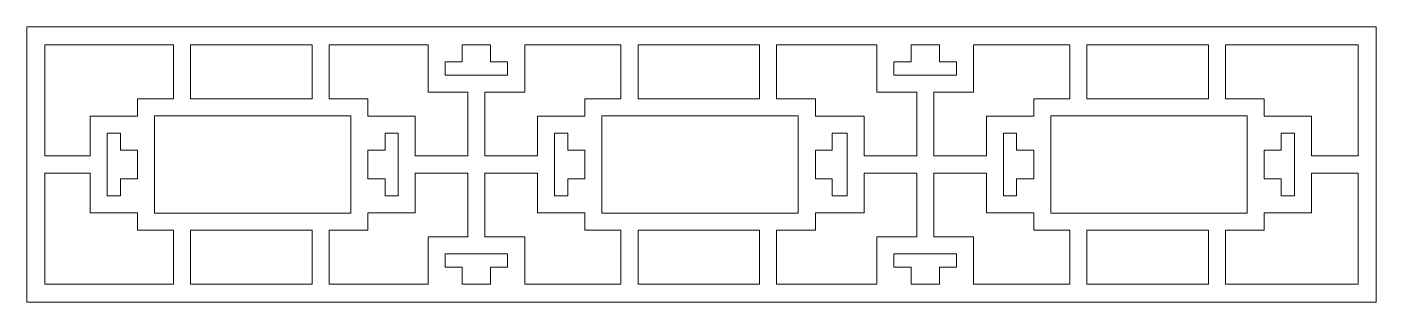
# Model space of a CAD drawing. Header units: centimetres. Extents: x -27 to -1.5, y -4.1 to 1.1.
import ezdxf

# ---------------------------------------------------------------- set-up
doc = ezdxf.new("R2010")
doc.units = ezdxf.units.CM
doc.header["$MEASUREMENT"] = 0
doc.layers.add('layer 1', color=7, linetype='Continuous')

msp = doc.modelspace()

# ---------------------------------------------------------------- linework, layer by layer
at = {"layer": 'layer 1', "color": 250, "lineweight": 9}
for points, knots in [([(-1.49728, 1.05565), (-1.49728, 1.05565), (-1.49728, -4.13906), (-1.49728, -4.13906), (-1.49728, -4.13906), (-1.49728, -4.13906), (-26.99689, -4.13906), (-26.99689, -4.13906), (-26.99689, -4.13906), (-26.99689, -4.13906), (-26.99689, 1.05565), (-26.99689, 1.05565), (-26.99689, 1.05565), (-26.99689, 1.05565), (-1.49728, 1.05565), (-1.49728, 1.05565)], [0, 0, 0, 0, 0.2, 0.2, 0.2, 0.2, 0.4, 0.4, 0.4, 0.4, 0.6, 0.6, 0.6, 0.6, 1, 1, 1, 1]), ([(-26.6594, -1.3806), (-26.6594, -1.3806), (-26.6594, 0.71816), (-26.6594, 0.71816), (-26.6594, 0.71816), (-26.6594, 0.71816), (-24.22584, 0.71816), (-24.22584, 0.71816), (-24.22584, 0.71816), (-24.22584, 0.71816), (-24.22584, -0.30127), (-24.22584, -0.30127), (-24.22584, -0.30127), (-24.22584, -0.30127), (-24.90821, -0.30127), (-24.90821, -0.30127), (-24.90821, -0.30127), (-24.90821, -0.30127), (-24.90821, -0.62876), (-24.90821, -0.62876), (-24.90821, -0.62876), (-25.20624, -0.62876), (-25.50427, -0.62876), (-25.80229, -0.62876), (-25.80229, -0.62876), (-25.80229, -0.62876), (-25.80229, -1.3806), (-25.80229, -1.3806), (-25.80229, -1.3806), (-25.80229, -1.3806), (-26.6594, -1.3806), (-26.6594, -1.3806)], [0, 0, 0, 0, 0.11111111, 0.11111111, 0.11111111, 0.11111111, 0.22222222, 0.22222222, 0.22222222, 0.22222222, 0.33333333, 0.33333333, 0.33333333, 0.33333333, 0.44444444, 0.44444444, 0.44444444, 0.44444444, 0.55555556, 0.55555556, 0.55555556, 0.55555556, 0.66666667, 0.66666667, 0.66666667, 0.66666667, 0.77777778, 0.77777778, 0.77777778, 0.77777778, 1, 1, 1, 1]), ([(-23.90363, 0.71816), (-23.90363, 0.71816), (-21.60636, 0.71816), (-21.60636, 0.71816), (-21.60636, 0.71816), (-21.60636, 0.71816), (-21.60636, -0.30127), (-21.60636, -0.30127), (-21.60636, -0.30127), (-21.60636, -0.30127), (-23.90363, -0.30127), (-23.90363, -0.30127), (-23.90363, -0.30127), (-23.90363, -0.30127), (-23.90363, 0.71816), (-23.90363, 0.71816)], [0, 0, 0, 0, 0.2, 0.2, 0.2, 0.2, 0.4, 0.4, 0.4, 0.4, 0.6, 0.6, 0.6, 0.6, 1, 1, 1, 1]), ([(-21.28415, 0.71816), (-21.28415, 0.71816), (-19.41467, 0.71816), (-19.41467, 0.71816), (-19.41467, 0.71816), (-19.41467, 0.71816), (-19.41467, 0.39725), (-19.41467, 0.39725), (-19.41467, 0.39725), (-19.41467, 0.39725), (-19.41467, 0.14761), (-19.41467, 0.14761), (-19.41467, 0.14761), (-19.41467, 0.14761), (-19.41467, -0.17461), (-19.41467, -0.17461), (-19.41467, -0.17461), (-19.41467, -0.17461), (-19.09245, -0.17461), (-19.09245, -0.17461), (-19.09245, -0.17461), (-19.09245, -0.17461), (-18.66283, -0.17461), (-18.66283, -0.17461), (-18.66283, -0.17461), (-18.66283, -0.17461), (-18.66283, -1.3806), (-18.66283, -1.3806), (-18.66283, -1.3806), (-18.66283, -1.3806), (-19.65743, -1.3806), (-19.65743, -1.3806), (-19.65743, -1.3806), (-19.65743, -1.3806), (-19.65743, -0.95098), (-19.65743, -0.95098), (-19.65743, -0.95098), (-19.65743, -0.95098), (-19.65743, -0.62876), (-19.65743, -0.62876), (-19.65743, -0.62876), (-19.95276, -0.62876), (-20.25603, -0.62876), (-20.55151, -0.62876), (-20.55151, -0.62876), (-20.55151, -0.62876), (-20.55151, -0.30127), (-20.55151, -0.30127), (-20.55151, -0.30127), (-20.55151, -0.30127), (-21.28415, -0.30127), (-21.28415, -0.30127), (-21.28415, -0.30127), (-21.28415, -0.30127), (-21.28415, 0.71816), (-21.28415, 0.71816)], [0, 0, 0, 0, 0.06666667, 0.06666667, 0.06666667, 0.06666667, 0.13333333, 0.13333333, 0.13333333, 0.13333333, 0.2, 0.2, 0.2, 0.2, 0.26666667, 0.26666667, 0.26666667, 0.26666667, 0.33333333, 0.33333333, 0.33333333, 0.33333333, 0.4, 0.4, 0.4, 0.4, 0.46666667, 0.46666667, 0.46666667, 0.46666667, 0.53333333, 0.53333333, 0.53333333, 0.53333333, 0.6, 0.6, 0.6, 0.6, 0.66666667, 0.66666667, 0.66666667, 0.66666667, 0.73333333, 0.73333333, 0.73333333, 0.73333333, 0.8, 0.8, 0.8, 0.8, 0.86666667, 0.86666667, 0.86666667, 0.86666667, 1, 1, 1, 1]), ([(-18.77024, 0.71816), (-18.77024, 0.71816), (-18.23321, 0.71816), (-18.23321, 0.71816), (-18.23321, 0.71816), (-18.23321, 0.71816), (-18.23321, 0.39725), (-18.23321, 0.39725), (-18.23321, 0.39725), (-18.23321, 0.39725), (-17.911, 0.39725), (-17.911, 0.39725), (-17.911, 0.39725), (-17.911, 0.39725), (-17.911, 0.14761), (-17.911, 0.14761), (-17.911, 0.14761), (-17.911, 0.14761), (-19.09245, 0.14761), (-19.09245, 0.14761), (-19.09245, 0.14761), (-19.09245, 0.14761), (-19.09245, 0.39725), (-19.09245, 0.39725), (-19.09245, 0.39725), (-19.09245, 0.39725), (-18.77024, 0.39725), (-18.77024, 0.39725), (-18.77024, 0.39725), (-18.77024, 0.39725), (-18.77024, 0.71816), (-18.77024, 0.71816)], [0, 0, 0, 0, 0.11111111, 0.11111111, 0.11111111, 0.11111111, 0.22222222, 0.22222222, 0.22222222, 0.22222222, 0.33333333, 0.33333333, 0.33333333, 0.33333333, 0.44444444, 0.44444444, 0.44444444, 0.44444444, 0.55555556, 0.55555556, 0.55555556, 0.55555556, 0.66666667, 0.66666667, 0.66666667, 0.66666667, 0.77777778, 0.77777778, 0.77777778, 0.77777778, 1, 1, 1, 1]), ([(-17.58878, 0.71816), (-17.58878, 0.71816), (-15.76957, 0.71816), (-15.76957, 0.71816), (-15.76957, 0.71816), (-15.76957, 0.71816), (-15.76957, -0.30127), (-15.76957, -0.30127), (-15.76957, -0.30127), (-15.76957, -0.30127), (-16.45194, -0.30127), (-16.45194, -0.30127), (-16.45194, -0.30127), (-16.45194, -0.30127), (-16.45194, -0.62876), (-16.45194, -0.62876), (-16.45194, -0.62876), (-16.45194, -0.62876), (-16.77415, -0.62876), (-16.77415, -0.62876), (-16.77415, -0.62876), (-16.77415, -0.62876), (-17.0238, -0.62876), (-17.0238, -0.62876), (-17.0238, -0.62876), (-17.0238, -0.62876), (-17.34602, -0.62876), (-17.34602, -0.62876), (-17.34602, -0.62876), (-17.34602, -0.62876), (-17.34602, -0.95098), (-17.34602, -0.95098), (-17.34602, -0.95098), (-17.34602, -0.95098), (-17.34602, -1.3806), (-17.34602, -1.3806), (-17.34602, -1.3806), (-17.34602, -1.3806), (-18.34062, -1.3806), (-18.34062, -1.3806), (-18.34062, -1.3806), (-18.34062, -1.3806), (-18.34062, -0.17461), (-18.34062, -0.17461), (-18.34062, -0.17461), (-18.34062, -0.17461), (-17.911, -0.17461), (-17.911, -0.17461), (-17.911, -0.17461), (-17.911, -0.17461), (-17.58878, -0.17461), (-17.58878, -0.17461), (-17.58878, -0.17461), (-17.58878, -0.17461), (-17.58878, 0.14761), (-17.58878, 0.14761), (-17.58878, 0.14761), (-17.58878, 0.14761), (-17.58878, 0.39725), (-17.58878, 0.39725), (-17.58878, 0.39725), (-17.58878, 0.39725), (-17.58878, 0.71816), (-17.58878, 0.71816)], [0, 0, 0, 0, 0.05882353, 0.05882353, 0.05882353, 0.05882353, 0.11764706, 0.11764706, 0.11764706, 0.11764706, 0.17647059, 0.17647059, 0.17647059, 0.17647059, 0.23529412, 0.23529412, 0.23529412, 0.23529412, 0.29411765, 0.29411765, 0.29411765, 0.29411765, 0.35294118, 0.35294118, 0.35294118, 0.35294118, 0.41176471, 0.41176471, 0.41176471, 0.41176471, 0.47058824, 0.47058824, 0.47058824, 0.47058824, 0.52941176, 0.52941176, 0.52941176, 0.52941176, 0.58823529, 0.58823529, 0.58823529, 0.58823529, 0.64705882, 0.64705882, 0.64705882, 0.64705882, 0.70588235, 0.70588235, 0.70588235, 0.70588235, 0.76470588, 0.76470588, 0.76470588, 0.76470588, 0.82352941, 0.82352941, 0.82352941, 0.82352941, 0.88235294, 0.88235294, 0.88235294, 0.88235294, 1, 1, 1, 1]), ([(-15.44735, 0.71816), (-15.44735, 0.71816), (-13.15008, 0.71816), (-13.15008, 0.71816), (-13.15008, 0.71816), (-13.15008, 0.71816), (-13.15008, -0.30127), (-13.15008, -0.30127), (-13.15008, -0.30127), (-13.15008, -0.30127), (-15.44735, -0.30127), (-15.44735, -0.30127), (-15.44735, -0.30127), (-15.44735, -0.30127), (-15.44735, 0.71816), (-15.44735, 0.71816)], [0, 0, 0, 0, 0.2, 0.2, 0.2, 0.2, 0.4, 0.4, 0.4, 0.4, 0.6, 0.6, 0.6, 0.6, 1, 1, 1, 1]), ([(-12.82787, 0.71816), (-12.82787, 0.71816), (-10.93111, 0.71816), (-10.93111, 0.71816), (-10.93111, 0.71816), (-10.93111, 0.71816), (-10.93111, 0.39725), (-10.93111, 0.39725), (-10.93111, 0.39725), (-10.93111, 0.39725), (-10.93111, 0.14761), (-10.93111, 0.14761), (-10.93111, 0.14761), (-10.93111, 0.14761), (-10.93111, -0.17461), (-10.93111, -0.17461), (-10.93111, -0.17461), (-10.93111, -0.17461), (-10.60889, -0.17461), (-10.60889, -0.17461), (-10.60889, -0.17461), (-10.60889, -0.17461), (-10.17927, -0.17461), (-10.17927, -0.17461), (-10.17927, -0.17461), (-10.17927, -0.17461), (-10.17927, -1.3806), (-10.17927, -1.3806), (-10.17927, -1.3806), (-10.17927, -1.3806), (-11.17387, -1.3806), (-11.17387, -1.3806), (-11.17387, -1.3806), (-11.17387, -1.3806), (-11.17387, -0.95098), (-11.17387, -0.95098), (-11.17387, -0.95098), (-11.17387, -0.95098), (-11.17387, -0.62876), (-11.17387, -0.62876), (-11.17387, -0.62876), (-11.17387, -0.62876), (-12.09523, -0.62876), (-12.09523, -0.62876), (-12.09523, -0.62876), (-12.09523, -0.62876), (-12.09523, -0.30127), (-12.09523, -0.30127), (-12.09523, -0.30127), (-12.09523, -0.30127), (-12.82787, -0.30127), (-12.82787, -0.30127), (-12.82787, -0.30127), (-12.82787, -0.30127), (-12.82787, 0.71816), (-12.82787, 0.71816)], [0, 0, 0, 0, 0.06666667, 0.06666667, 0.06666667, 0.06666667, 0.13333333, 0.13333333, 0.13333333, 0.13333333, 0.2, 0.2, 0.2, 0.2, 0.26666667, 0.26666667, 0.26666667, 0.26666667, 0.33333333, 0.33333333, 0.33333333, 0.33333333, 0.4, 0.4, 0.4, 0.4, 0.46666667, 0.46666667, 0.46666667, 0.46666667, 0.53333333, 0.53333333, 0.53333333, 0.53333333, 0.6, 0.6, 0.6, 0.6, 0.66666667, 0.66666667, 0.66666667, 0.66666667, 0.73333333, 0.73333333, 0.73333333, 0.73333333, 0.8, 0.8, 0.8, 0.8, 0.86666667, 0.86666667, 0.86666667, 0.86666667, 1, 1, 1, 1]), ([(-10.28668, 0.71816), (-10.28668, 0.71816), (-9.74965, 0.71816), (-9.74965, 0.71816), (-9.74965, 0.71816), (-9.74965, 0.71816), (-9.74965, 0.39725), (-9.74965, 0.39725), (-9.74965, 0.39725), (-9.74965, 0.39725), (-9.42744, 0.39725), (-9.42744, 0.39725), (-9.42744, 0.39725), (-9.42744, 0.39725), (-9.42744, 0.14761), (-9.42744, 0.14761), (-9.42744, 0.14761), (-9.42744, 0.14761), (-10.60889, 0.14761), (-10.60889, 0.14761), (-10.60889, 0.14761), (-10.60889, 0.14761), (-10.60889, 0.39725), (-10.60889, 0.39725), (-10.60889, 0.39725), (-10.60889, 0.39725), (-10.28668, 0.39725), (-10.28668, 0.39725), (-10.28668, 0.39725), (-10.28668, 0.39725), (-10.28668, 0.71816), (-10.28668, 0.71816)], [0, 0, 0, 0, 0.11111111, 0.11111111, 0.11111111, 0.11111111, 0.22222222, 0.22222222, 0.22222222, 0.22222222, 0.33333333, 0.33333333, 0.33333333, 0.33333333, 0.44444444, 0.44444444, 0.44444444, 0.44444444, 0.55555556, 0.55555556, 0.55555556, 0.55555556, 0.66666667, 0.66666667, 0.66666667, 0.66666667, 0.77777778, 0.77777778, 0.77777778, 0.77777778, 1, 1, 1, 1]), ([(-9.10522, 0.71816), (-9.10522, 0.71816), (-7.28601, 0.71816), (-7.28601, 0.71816), (-7.28601, 0.71816), (-7.28601, 0.71816), (-7.28601, -0.30127), (-7.28601, -0.30127), (-7.28601, -0.30127), (-7.28601, -0.30127), (-7.96838, -0.30127), (-7.96838, -0.30127), (-7.96838, -0.30127), (-7.96838, -0.30127), (-7.96838, -0.62876), (-7.96838, -0.62876), (-7.96838, -0.62876), (-7.96838, -0.62876), (-8.2906, -0.62876), (-8.2906, -0.62876), (-8.2906, -0.62876), (-8.2906, -0.62876), (-8.54025, -0.62876), (-8.54025, -0.62876), (-8.54025, -0.62876), (-8.54025, -0.62876), (-8.86246, -0.62876), (-8.86246, -0.62876), (-8.86246, -0.62876), (-8.86246, -0.62876), (-8.86246, -0.95098), (-8.86246, -0.95098), (-8.86246, -0.95098), (-8.86246, -0.95098), (-8.86246, -1.3806), (-8.86246, -1.3806), (-8.86246, -1.3806), (-8.86246, -1.3806), (-9.85706, -1.3806), (-9.85706, -1.3806), (-9.85706, -1.3806), (-9.85706, -1.3806), (-9.85706, -0.17461), (-9.85706, -0.17461), (-9.85706, -0.17461), (-9.85706, -0.17461), (-9.42744, -0.17461), (-9.42744, -0.17461), (-9.42744, -0.17461), (-9.42744, -0.17461), (-9.10522, -0.17461), (-9.10522, -0.17461), (-9.10522, -0.17461), (-9.10522, -0.17461), (-9.10522, 0.14761), (-9.10522, 0.14761), (-9.10522, 0.14761), (-9.10522, 0.14761), (-9.10522, 0.39725), (-9.10522, 0.39725), (-9.10522, 0.39725), (-9.10522, 0.39725), (-9.10522, 0.71816), (-9.10522, 0.71816)], [0, 0, 0, 0, 0.05882353, 0.05882353, 0.05882353, 0.05882353, 0.11764706, 0.11764706, 0.11764706, 0.11764706, 0.17647059, 0.17647059, 0.17647059, 0.17647059, 0.23529412, 0.23529412, 0.23529412, 0.23529412, 0.29411765, 0.29411765, 0.29411765, 0.29411765, 0.35294118, 0.35294118, 0.35294118, 0.35294118, 0.41176471, 0.41176471, 0.41176471, 0.41176471, 0.47058824, 0.47058824, 0.47058824, 0.47058824, 0.52941176, 0.52941176, 0.52941176, 0.52941176, 0.58823529, 0.58823529, 0.58823529, 0.58823529, 0.64705882, 0.64705882, 0.64705882, 0.64705882, 0.70588235, 0.70588235, 0.70588235, 0.70588235, 0.76470588, 0.76470588, 0.76470588, 0.76470588, 0.82352941, 0.82352941, 0.82352941, 0.82352941, 0.88235294, 0.88235294, 0.88235294, 0.88235294, 1, 1, 1, 1]), ([(-6.9638, 0.71816), (-6.9638, 0.71816), (-4.66653, 0.71816), (-4.66653, 0.71816), (-4.66653, 0.71816), (-4.66653, 0.71816), (-4.66653, -0.30127), (-4.66653, -0.30127), (-4.66653, -0.30127), (-4.66653, -0.30127), (-6.9638, -0.30127), (-6.9638, -0.30127), (-6.9638, -0.30127), (-6.9638, -0.30127), (-6.9638, 0.71816), (-6.9638, 0.71816)], [0, 0, 0, 0, 0.2, 0.2, 0.2, 0.2, 0.4, 0.4, 0.4, 0.4, 0.6, 0.6, 0.6, 0.6, 1, 1, 1, 1]), ([(-1.83477, 0.71816), (-1.83477, 0.71816), (-1.83477, -1.3806), (-1.83477, -1.3806), (-1.83477, -1.3806), (-1.83477, -1.3806), (-2.71759, -1.3806), (-2.71759, -1.3806), (-2.71759, -1.3806), (-2.71759, -1.3806), (-2.71759, -0.95098), (-2.71759, -0.95098), (-2.71759, -0.95098), (-2.71759, -0.95098), (-2.71759, -0.62876), (-2.71759, -0.62876), (-2.71759, -0.62876), (-2.71759, -0.62876), (-3.03981, -0.62876), (-3.03981, -0.62876), (-3.03981, -0.62876), (-3.03981, -0.62876), (-3.28946, -0.62876), (-3.28946, -0.62876), (-3.28946, -0.62876), (-3.28946, -0.62876), (-3.61167, -0.62876), (-3.61167, -0.62876), (-3.61167, -0.62876), (-3.61167, -0.62876), (-3.61167, -0.30127), (-3.61167, -0.30127), (-3.61167, -0.30127), (-3.61167, -0.30127), (-4.34431, -0.30127), (-4.34431, -0.30127), (-4.34431, -0.30127), (-4.34431, -0.30127), (-4.34431, 0.71816), (-4.34431, 0.71816), (-4.34431, 0.71816), (-4.34431, 0.71816), (-1.83477, 0.71816), (-1.83477, 0.71816)], [0, 0, 0, 0, 0.08333333, 0.08333333, 0.08333333, 0.08333333, 0.16666667, 0.16666667, 0.16666667, 0.16666667, 0.25, 0.25, 0.25, 0.25, 0.33333333, 0.33333333, 0.33333333, 0.33333333, 0.41666667, 0.41666667, 0.41666667, 0.41666667, 0.5, 0.5, 0.5, 0.5, 0.58333333, 0.58333333, 0.58333333, 0.58333333, 0.66666667, 0.66666667, 0.66666667, 0.66666667, 0.75, 0.75, 0.75, 0.75, 0.83333333, 0.83333333, 0.83333333, 0.83333333, 1, 1, 1, 1]), ([(-20.87372, -0.62349), (-20.87372, -0.62349), (-20.87372, -2.45992), (-20.87372, -2.45992), (-20.87372, -2.45992), (-20.87372, -2.45992), (-24.586, -2.45992), (-24.586, -2.45992), (-24.586, -2.45992), (-24.586, -2.45992), (-24.586, -0.62349), (-24.586, -0.62349), (-24.586, -0.62349), (-24.586, -0.62349), (-20.87372, -0.62349), (-20.87372, -0.62349)], [0, 0, 0, 0, 0.2, 0.2, 0.2, 0.2, 0.4, 0.4, 0.4, 0.4, 0.6, 0.6, 0.6, 0.6, 1, 1, 1, 1]), ([(-12.41745, -0.62349), (-12.41745, -0.62349), (-12.41745, -2.45992), (-12.41745, -2.45992), (-12.41745, -2.45992), (-12.41745, -2.45992), (-16.12972, -2.45992), (-16.12972, -2.45992), (-16.12972, -2.45992), (-16.12972, -2.45992), (-16.12972, -0.62349), (-16.12972, -0.62349), (-16.12972, -0.62349), (-16.12972, -0.62349), (-12.41745, -0.62349), (-12.41745, -0.62349)], [0, 0, 0, 0, 0.2, 0.2, 0.2, 0.2, 0.4, 0.4, 0.4, 0.4, 0.6, 0.6, 0.6, 0.6, 1, 1, 1, 1]), ([(-3.93389, -0.62349), (-3.93389, -0.62349), (-3.93389, -2.45992), (-3.93389, -2.45992), (-3.93389, -2.45992), (-3.93389, -2.45992), (-7.64617, -2.45992), (-7.64617, -2.45992), (-7.64617, -2.45992), (-7.64617, -2.45992), (-7.64617, -0.62349), (-7.64617, -0.62349), (-7.64617, -0.62349), (-7.64617, -0.62349), (-3.93389, -0.62349), (-3.93389, -0.62349)], [0, 0, 0, 0, 0.2, 0.2, 0.2, 0.2, 0.4, 0.4, 0.4, 0.4, 0.6, 0.6, 0.6, 0.6, 1, 1, 1, 1]), ([(-24.90821, -1.27319), (-24.90821, -1.27319), (-25.23043, -1.27319), (-25.23043, -1.27319), (-25.23043, -1.27319), (-25.23043, -1.27319), (-25.23043, -0.95098), (-25.23043, -0.95098), (-25.23043, -0.95098), (-25.23043, -0.95098), (-25.48008, -0.95098), (-25.48008, -0.95098), (-25.48008, -0.95098), (-25.48008, -0.95098), (-25.48008, -2.13243), (-25.48008, -2.13243), (-25.48008, -2.13243), (-25.48008, -2.13243), (-25.23043, -2.13243), (-25.23043, -2.13243), (-25.23043, -2.13243), (-25.23043, -2.13243), (-25.23043, -1.81021), (-25.23043, -1.81021), (-25.23043, -1.81021), (-25.23043, -1.81021), (-24.90821, -1.81021), (-24.90821, -1.81021), (-24.90821, -1.81021), (-24.90821, -1.81021), (-24.90821, -1.27319), (-24.90821, -1.27319)], [0, 0, 0, 0, 0.11111111, 0.11111111, 0.11111111, 0.11111111, 0.22222222, 0.22222222, 0.22222222, 0.22222222, 0.33333333, 0.33333333, 0.33333333, 0.33333333, 0.44444444, 0.44444444, 0.44444444, 0.44444444, 0.55555556, 0.55555556, 0.55555556, 0.55555556, 0.66666667, 0.66666667, 0.66666667, 0.66666667, 0.77777778, 0.77777778, 0.77777778, 0.77777778, 1, 1, 1, 1]), ([(-20.55151, -1.27319), (-20.55151, -1.27319), (-20.55151, -1.81021), (-20.55151, -1.81021), (-20.55151, -1.81021), (-20.55151, -1.81021), (-20.22929, -1.81021), (-20.22929, -1.81021), (-20.22929, -1.81021), (-20.22929, -1.81021), (-20.22929, -2.13243), (-20.22929, -2.13243), (-20.22929, -2.13243), (-20.22929, -2.13243), (-19.97964, -2.13243), (-19.97964, -2.13243), (-19.97964, -2.13243), (-19.97964, -2.13243), (-19.97964, -0.95098), (-19.97964, -0.95098), (-19.97964, -0.95098), (-19.97964, -0.95098), (-20.22929, -0.95098), (-20.22929, -0.95098), (-20.22929, -0.95098), (-20.22929, -0.95098), (-20.22929, -1.27319), (-20.22929, -1.27319), (-20.22929, -1.27319), (-20.22929, -1.27319), (-20.55151, -1.27319), (-20.55151, -1.27319)], [0, 0, 0, 0, 0.11111111, 0.11111111, 0.11111111, 0.11111111, 0.22222222, 0.22222222, 0.22222222, 0.22222222, 0.33333333, 0.33333333, 0.33333333, 0.33333333, 0.44444444, 0.44444444, 0.44444444, 0.44444444, 0.55555556, 0.55555556, 0.55555556, 0.55555556, 0.66666667, 0.66666667, 0.66666667, 0.66666667, 0.77777778, 0.77777778, 0.77777778, 0.77777778, 1, 1, 1, 1]), ([(-16.45194, -1.27319), (-16.45194, -1.27319), (-16.77415, -1.27319), (-16.77415, -1.27319), (-16.77415, -1.27319), (-16.77415, -1.27319), (-16.77415, -0.95098), (-16.77415, -0.95098), (-16.77415, -0.95098), (-16.77415, -0.95098), (-17.0238, -0.95098), (-17.0238, -0.95098), (-17.0238, -0.95098), (-17.0238, -0.95098), (-17.0238, -2.13243), (-17.0238, -2.13243), (-17.0238, -2.13243), (-17.0238, -2.13243), (-16.77415, -2.13243), (-16.77415, -2.13243), (-16.77415, -2.13243), (-16.77415, -2.13243), (-16.77415, -1.81021), (-16.77415, -1.81021), (-16.77415, -1.81021), (-16.77415, -1.81021), (-16.45194, -1.81021), (-16.45194, -1.81021), (-16.45194, -1.81021), (-16.45194, -1.81021), (-16.45194, -1.27319), (-16.45194, -1.27319)], [0, 0, 0, 0, 0.11111111, 0.11111111, 0.11111111, 0.11111111, 0.22222222, 0.22222222, 0.22222222, 0.22222222, 0.33333333, 0.33333333, 0.33333333, 0.33333333, 0.44444444, 0.44444444, 0.44444444, 0.44444444, 0.55555556, 0.55555556, 0.55555556, 0.55555556, 0.66666667, 0.66666667, 0.66666667, 0.66666667, 0.77777778, 0.77777778, 0.77777778, 0.77777778, 1, 1, 1, 1]), ([(-12.09523, -1.27319), (-12.09523, -1.27319), (-12.09523, -1.81021), (-12.09523, -1.81021), (-12.09523, -1.81021), (-12.09523, -1.81021), (-11.7795, -1.81021), (-11.7795, -1.81021), (-11.7795, -1.81021), (-11.7795, -1.81021), (-11.7795, -2.13243), (-11.7795, -2.13243), (-11.7795, -2.13243), (-11.7795, -2.13243), (-11.49609, -2.13243), (-11.49609, -2.13243), (-11.49609, -2.13243), (-11.49609, -2.13243), (-11.49609, -0.95098), (-11.49609, -0.95098), (-11.49609, -0.95098), (-11.49609, -0.95098), (-11.7795, -0.95098), (-11.7795, -0.95098), (-11.7795, -0.95098), (-11.7795, -0.95098), (-11.7795, -1.27319), (-11.7795, -1.27319), (-11.7795, -1.27319), (-11.7795, -1.27319), (-12.09523, -1.27319), (-12.09523, -1.27319)], [0, 0, 0, 0, 0.11111111, 0.11111111, 0.11111111, 0.11111111, 0.22222222, 0.22222222, 0.22222222, 0.22222222, 0.33333333, 0.33333333, 0.33333333, 0.33333333, 0.44444444, 0.44444444, 0.44444444, 0.44444444, 0.55555556, 0.55555556, 0.55555556, 0.55555556, 0.66666667, 0.66666667, 0.66666667, 0.66666667, 0.77777778, 0.77777778, 0.77777778, 0.77777778, 1, 1, 1, 1]), ([(-7.96838, -1.27319), (-7.96838, -1.27319), (-8.2906, -1.27319), (-8.2906, -1.27319), (-8.2906, -1.27319), (-8.2906, -1.27319), (-8.2906, -0.95098), (-8.2906, -0.95098), (-8.2906, -0.95098), (-8.2906, -0.95098), (-8.54025, -0.95098), (-8.54025, -0.95098), (-8.54025, -0.95098), (-8.54025, -0.95098), (-8.54025, -2.13243), (-8.54025, -2.13243), (-8.54025, -2.13243), (-8.54025, -2.13243), (-8.2906, -2.13243), (-8.2906, -2.13243), (-8.2906, -2.13243), (-8.2906, -2.13243), (-8.2906, -1.81021), (-8.2906, -1.81021), (-8.2906, -1.81021), (-8.2906, -1.81021), (-7.96838, -1.81021), (-7.96838, -1.81021), (-7.96838, -1.81021), (-7.96838, -1.81021), (-7.96838, -1.27319), (-7.96838, -1.27319)], [0, 0, 0, 0, 0.11111111, 0.11111111, 0.11111111, 0.11111111, 0.22222222, 0.22222222, 0.22222222, 0.22222222, 0.33333333, 0.33333333, 0.33333333, 0.33333333, 0.44444444, 0.44444444, 0.44444444, 0.44444444, 0.55555556, 0.55555556, 0.55555556, 0.55555556, 0.66666667, 0.66666667, 0.66666667, 0.66666667, 0.77777778, 0.77777778, 0.77777778, 0.77777778, 1, 1, 1, 1]), ([(-3.61167, -1.81021), (-3.61167, -1.81021), (-3.28946, -1.81021), (-3.28946, -1.81021), (-3.28946, -1.81021), (-3.28946, -1.81021), (-3.28946, -2.13243), (-3.28946, -2.13243), (-3.28946, -2.13243), (-3.28946, -2.13243), (-3.03981, -2.13243), (-3.03981, -2.13243), (-3.03981, -2.13243), (-3.03981, -2.13243), (-3.03981, -0.95098), (-3.03981, -0.95098), (-3.03981, -0.95098), (-3.03981, -0.95098), (-3.28946, -0.95098), (-3.28946, -0.95098), (-3.28946, -0.95098), (-3.28946, -0.95098), (-3.28946, -1.27319), (-3.28946, -1.27319), (-3.28946, -1.27319), (-3.28946, -1.27319), (-3.61167, -1.27319), (-3.61167, -1.27319), (-3.61167, -1.27319), (-3.61167, -1.27319), (-3.61167, -1.81021), (-3.61167, -1.81021)], [0, 0, 0, 0, 0.11111111, 0.11111111, 0.11111111, 0.11111111, 0.22222222, 0.22222222, 0.22222222, 0.22222222, 0.33333333, 0.33333333, 0.33333333, 0.33333333, 0.44444444, 0.44444444, 0.44444444, 0.44444444, 0.55555556, 0.55555556, 0.55555556, 0.55555556, 0.66666667, 0.66666667, 0.66666667, 0.66666667, 0.77777778, 0.77777778, 0.77777778, 0.77777778, 1, 1, 1, 1]), ([(-24.22584, -3.80157), (-24.22584, -3.80157), (-26.6594, -3.80157), (-26.6594, -3.80157), (-26.6594, -3.80157), (-26.6594, -3.80157), (-26.6594, -1.70281), (-26.6594, -1.70281), (-26.6594, -1.70281), (-26.6594, -1.70281), (-25.80229, -1.70281), (-25.80229, -1.70281), (-25.80229, -1.70281), (-25.80229, -1.70281), (-25.80229, -2.45464), (-25.80229, -2.45464), (-25.80229, -2.45464), (-25.50427, -2.45464), (-25.20624, -2.45464), (-24.90821, -2.45464), (-24.90821, -2.45464), (-24.90821, -2.45464), (-24.90821, -2.78214), (-24.90821, -2.78214), (-24.90821, -2.78214), (-24.90821, -2.78214), (-24.22584, -2.78214), (-24.22584, -2.78214), (-24.22584, -2.78214), (-24.22584, -2.78214), (-24.22584, -3.80157), (-24.22584, -3.80157)], [0, 0, 0, 0, 0.11111111, 0.11111111, 0.11111111, 0.11111111, 0.22222222, 0.22222222, 0.22222222, 0.22222222, 0.33333333, 0.33333333, 0.33333333, 0.33333333, 0.44444444, 0.44444444, 0.44444444, 0.44444444, 0.55555556, 0.55555556, 0.55555556, 0.55555556, 0.66666667, 0.66666667, 0.66666667, 0.66666667, 0.77777778, 0.77777778, 0.77777778, 0.77777778, 1, 1, 1, 1]), ([(-19.41467, -3.80157), (-19.41467, -3.80157), (-21.28415, -3.80157), (-21.28415, -3.80157), (-21.28415, -3.80157), (-21.28415, -3.80157), (-21.28415, -2.78214), (-21.28415, -2.78214), (-21.28415, -2.78214), (-21.28415, -2.78214), (-20.55151, -2.78214), (-20.55151, -2.78214), (-20.55151, -2.78214), (-20.55151, -2.78214), (-20.55151, -2.45464), (-20.55151, -2.45464), (-20.55151, -2.45464), (-20.25603, -2.45464), (-19.95276, -2.45464), (-19.65743, -2.45464), (-19.65743, -2.45464), (-19.65743, -2.45464), (-19.65743, -2.13243), (-19.65743, -2.13243), (-19.65743, -2.13243), (-19.65743, -2.13243), (-19.65743, -1.70281), (-19.65743, -1.70281), (-19.65743, -1.70281), (-19.65743, -1.70281), (-18.66283, -1.70281), (-18.66283, -1.70281), (-18.66283, -1.70281), (-18.66283, -1.70281), (-18.66283, -2.9088), (-18.66283, -2.9088), (-18.66283, -2.9088), (-18.66283, -2.9088), (-19.09245, -2.9088), (-19.09245, -2.9088), (-19.09245, -2.9088), (-19.09245, -2.9088), (-19.41467, -2.9088), (-19.41467, -2.9088), (-19.41467, -2.9088), (-19.41467, -2.9088), (-19.41467, -3.23101), (-19.41467, -3.23101), (-19.41467, -3.23101), (-19.41467, -3.23101), (-19.41467, -3.48066), (-19.41467, -3.48066), (-19.41467, -3.48066), (-19.41467, -3.48066), (-19.41467, -3.80157), (-19.41467, -3.80157)], [0, 0, 0, 0, 0.06666667, 0.06666667, 0.06666667, 0.06666667, 0.13333333, 0.13333333, 0.13333333, 0.13333333, 0.2, 0.2, 0.2, 0.2, 0.26666667, 0.26666667, 0.26666667, 0.26666667, 0.33333333, 0.33333333, 0.33333333, 0.33333333, 0.4, 0.4, 0.4, 0.4, 0.46666667, 0.46666667, 0.46666667, 0.46666667, 0.53333333, 0.53333333, 0.53333333, 0.53333333, 0.6, 0.6, 0.6, 0.6, 0.66666667, 0.66666667, 0.66666667, 0.66666667, 0.73333333, 0.73333333, 0.73333333, 0.73333333, 0.8, 0.8, 0.8, 0.8, 0.86666667, 0.86666667, 0.86666667, 0.86666667, 1, 1, 1, 1]), ([(-15.76957, -3.80157), (-15.76957, -3.80157), (-17.58878, -3.80157), (-17.58878, -3.80157), (-17.58878, -3.80157), (-17.58878, -3.80157), (-17.58878, -3.48066), (-17.58878, -3.48066), (-17.58878, -3.48066), (-17.58878, -3.48066), (-17.58878, -3.23101), (-17.58878, -3.23101), (-17.58878, -3.23101), (-17.58878, -3.23101), (-17.58878, -2.9088), (-17.58878, -2.9088), (-17.58878, -2.9088), (-17.58878, -2.9088), (-17.911, -2.9088), (-17.911, -2.9088), (-17.911, -2.9088), (-17.911, -2.9088), (-18.34062, -2.9088), (-18.34062, -2.9088), (-18.34062, -2.9088), (-18.34062, -2.9088), (-18.34062, -1.70281), (-18.34062, -1.70281), (-18.34062, -1.70281), (-18.34062, -1.70281), (-17.34602, -1.70281), (-17.34602, -1.70281), (-17.34602, -1.70281), (-17.34602, -1.70281), (-17.34602, -2.13243), (-17.34602, -2.13243), (-17.34602, -2.13243), (-17.34602, -2.13243), (-17.34602, -2.45464), (-17.34602, -2.45464), (-17.34602, -2.45464), (-17.34602, -2.45464), (-17.0238, -2.45464), (-17.0238, -2.45464), (-17.0238, -2.45464), (-17.0238, -2.45464), (-16.77415, -2.45464), (-16.77415, -2.45464), (-16.77415, -2.45464), (-16.77415, -2.45464), (-16.45194, -2.45464), (-16.45194, -2.45464), (-16.45194, -2.45464), (-16.45194, -2.45464), (-16.45194, -2.78214), (-16.45194, -2.78214), (-16.45194, -2.78214), (-16.45194, -2.78214), (-15.76957, -2.78214), (-15.76957, -2.78214), (-15.76957, -2.78214), (-15.76957, -2.78214), (-15.76957, -3.80157), (-15.76957, -3.80157)], [0, 0, 0, 0, 0.05882353, 0.05882353, 0.05882353, 0.05882353, 0.11764706, 0.11764706, 0.11764706, 0.11764706, 0.17647059, 0.17647059, 0.17647059, 0.17647059, 0.23529412, 0.23529412, 0.23529412, 0.23529412, 0.29411765, 0.29411765, 0.29411765, 0.29411765, 0.35294118, 0.35294118, 0.35294118, 0.35294118, 0.41176471, 0.41176471, 0.41176471, 0.41176471, 0.47058824, 0.47058824, 0.47058824, 0.47058824, 0.52941176, 0.52941176, 0.52941176, 0.52941176, 0.58823529, 0.58823529, 0.58823529, 0.58823529, 0.64705882, 0.64705882, 0.64705882, 0.64705882, 0.70588235, 0.70588235, 0.70588235, 0.70588235, 0.76470588, 0.76470588, 0.76470588, 0.76470588, 0.82352941, 0.82352941, 0.82352941, 0.82352941, 0.88235294, 0.88235294, 0.88235294, 0.88235294, 1, 1, 1, 1]), ([(-10.93111, -3.80157), (-10.93111, -3.80157), (-12.82787, -3.80157), (-12.82787, -3.80157), (-12.82787, -3.80157), (-12.82787, -3.80157), (-12.82787, -2.78214), (-12.82787, -2.78214), (-12.82787, -2.78214), (-12.82787, -2.78214), (-12.09523, -2.78214), (-12.09523, -2.78214), (-12.09523, -2.78214), (-12.09523, -2.78214), (-12.09523, -2.45464), (-12.09523, -2.45464), (-12.09523, -2.45464), (-12.09523, -2.45464), (-11.17387, -2.45464), (-11.17387, -2.45464), (-11.17387, -2.45464), (-11.17387, -2.45464), (-11.17387, -2.13243), (-11.17387, -2.13243), (-11.17387, -2.13243), (-11.17387, -2.13243), (-11.17387, -1.70281), (-11.17387, -1.70281), (-11.17387, -1.70281), (-11.17387, -1.70281), (-10.17927, -1.70281), (-10.17927, -1.70281), (-10.17927, -1.70281), (-10.17927, -1.70281), (-10.17927, -2.9088), (-10.17927, -2.9088), (-10.17927, -2.9088), (-10.17927, -2.9088), (-10.60889, -2.9088), (-10.60889, -2.9088), (-10.60889, -2.9088), (-10.60889, -2.9088), (-10.93111, -2.9088), (-10.93111, -2.9088), (-10.93111, -2.9088), (-10.93111, -2.9088), (-10.93111, -3.23101), (-10.93111, -3.23101), (-10.93111, -3.23101), (-10.93111, -3.23101), (-10.93111, -3.48066), (-10.93111, -3.48066), (-10.93111, -3.48066), (-10.93111, -3.48066), (-10.93111, -3.80157), (-10.93111, -3.80157)], [0, 0, 0, 0, 0.06666667, 0.06666667, 0.06666667, 0.06666667, 0.13333333, 0.13333333, 0.13333333, 0.13333333, 0.2, 0.2, 0.2, 0.2, 0.26666667, 0.26666667, 0.26666667, 0.26666667, 0.33333333, 0.33333333, 0.33333333, 0.33333333, 0.4, 0.4, 0.4, 0.4, 0.46666667, 0.46666667, 0.46666667, 0.46666667, 0.53333333, 0.53333333, 0.53333333, 0.53333333, 0.6, 0.6, 0.6, 0.6, 0.66666667, 0.66666667, 0.66666667, 0.66666667, 0.73333333, 0.73333333, 0.73333333, 0.73333333, 0.8, 0.8, 0.8, 0.8, 0.86666667, 0.86666667, 0.86666667, 0.86666667, 1, 1, 1, 1]), ([(-7.28601, -3.80157), (-7.28601, -3.80157), (-9.10522, -3.80157), (-9.10522, -3.80157), (-9.10522, -3.80157), (-9.10522, -3.80157), (-9.10522, -3.48066), (-9.10522, -3.48066), (-9.10522, -3.48066), (-9.10522, -3.48066), (-9.10522, -3.23101), (-9.10522, -3.23101), (-9.10522, -3.23101), (-9.10522, -3.23101), (-9.10522, -2.9088), (-9.10522, -2.9088), (-9.10522, -2.9088), (-9.10522, -2.9088), (-9.42744, -2.9088), (-9.42744, -2.9088), (-9.42744, -2.9088), (-9.42744, -2.9088), (-9.85706, -2.9088), (-9.85706, -2.9088), (-9.85706, -2.9088), (-9.85706, -2.9088), (-9.85706, -1.70281), (-9.85706, -1.70281), (-9.85706, -1.70281), (-9.85706, -1.70281), (-8.86246, -1.70281), (-8.86246, -1.70281), (-8.86246, -1.70281), (-8.86246, -1.70281), (-8.86246, -2.13243), (-8.86246, -2.13243), (-8.86246, -2.13243), (-8.86246, -2.13243), (-8.86246, -2.45464), (-8.86246, -2.45464), (-8.86246, -2.45464), (-8.86246, -2.45464), (-8.54025, -2.45464), (-8.54025, -2.45464), (-8.54025, -2.45464), (-8.54025, -2.45464), (-8.2906, -2.45464), (-8.2906, -2.45464), (-8.2906, -2.45464), (-8.2906, -2.45464), (-7.96838, -2.45464), (-7.96838, -2.45464), (-7.96838, -2.45464), (-7.96838, -2.45464), (-7.96838, -2.78214), (-7.96838, -2.78214), (-7.96838, -2.78214), (-7.96838, -2.78214), (-7.28601, -2.78214), (-7.28601, -2.78214), (-7.28601, -2.78214), (-7.28601, -2.78214), (-7.28601, -3.80157), (-7.28601, -3.80157)], [0, 0, 0, 0, 0.05882353, 0.05882353, 0.05882353, 0.05882353, 0.11764706, 0.11764706, 0.11764706, 0.11764706, 0.17647059, 0.17647059, 0.17647059, 0.17647059, 0.23529412, 0.23529412, 0.23529412, 0.23529412, 0.29411765, 0.29411765, 0.29411765, 0.29411765, 0.35294118, 0.35294118, 0.35294118, 0.35294118, 0.41176471, 0.41176471, 0.41176471, 0.41176471, 0.47058824, 0.47058824, 0.47058824, 0.47058824, 0.52941176, 0.52941176, 0.52941176, 0.52941176, 0.58823529, 0.58823529, 0.58823529, 0.58823529, 0.64705882, 0.64705882, 0.64705882, 0.64705882, 0.70588235, 0.70588235, 0.70588235, 0.70588235, 0.76470588, 0.76470588, 0.76470588, 0.76470588, 0.82352941, 0.82352941, 0.82352941, 0.82352941, 0.88235294, 0.88235294, 0.88235294, 0.88235294, 1, 1, 1, 1]), ([(-1.83477, -1.70281), (-1.83477, -1.70281), (-1.83477, -3.80157), (-1.83477, -3.80157), (-1.83477, -3.80157), (-1.83477, -3.80157), (-4.34431, -3.80157), (-4.34431, -3.80157), (-4.34431, -3.80157), (-4.34431, -3.80157), (-4.34431, -2.78214), (-4.34431, -2.78214), (-4.34431, -2.78214), (-4.34431, -2.78214), (-3.61167, -2.78214), (-3.61167, -2.78214), (-3.61167, -2.78214), (-3.61167, -2.78214), (-3.61167, -2.45464), (-3.61167, -2.45464), (-3.61167, -2.45464), (-3.61167, -2.45464), (-3.28946, -2.45464), (-3.28946, -2.45464), (-3.28946, -2.45464), (-3.28946, -2.45464), (-3.03981, -2.45464), (-3.03981, -2.45464), (-3.03981, -2.45464), (-3.03981, -2.45464), (-2.71759, -2.45464), (-2.71759, -2.45464), (-2.71759, -2.45464), (-2.71759, -2.45464), (-2.71759, -2.13243), (-2.71759, -2.13243), (-2.71759, -2.13243), (-2.71759, -2.13243), (-2.71759, -1.70281), (-2.71759, -1.70281), (-2.71759, -1.70281), (-2.71759, -1.70281), (-1.83477, -1.70281), (-1.83477, -1.70281)], [0, 0, 0, 0, 0.08333333, 0.08333333, 0.08333333, 0.08333333, 0.16666667, 0.16666667, 0.16666667, 0.16666667, 0.25, 0.25, 0.25, 0.25, 0.33333333, 0.33333333, 0.33333333, 0.33333333, 0.41666667, 0.41666667, 0.41666667, 0.41666667, 0.5, 0.5, 0.5, 0.5, 0.58333333, 0.58333333, 0.58333333, 0.58333333, 0.66666667, 0.66666667, 0.66666667, 0.66666667, 0.75, 0.75, 0.75, 0.75, 0.83333333, 0.83333333, 0.83333333, 0.83333333, 1, 1, 1, 1]), ([(-21.60636, -3.80157), (-21.60636, -3.80157), (-23.90363, -3.80157), (-23.90363, -3.80157), (-23.90363, -3.80157), (-23.90363, -3.80157), (-23.90363, -2.78214), (-23.90363, -2.78214), (-23.90363, -2.78214), (-23.90363, -2.78214), (-21.60636, -2.78214), (-21.60636, -2.78214), (-21.60636, -2.78214), (-21.60636, -2.78214), (-21.60636, -3.80157), (-21.60636, -3.80157)], [0, 0, 0, 0, 0.2, 0.2, 0.2, 0.2, 0.4, 0.4, 0.4, 0.4, 0.6, 0.6, 0.6, 0.6, 1, 1, 1, 1]), ([(-13.15008, -3.80157), (-13.15008, -3.80157), (-15.44735, -3.80157), (-15.44735, -3.80157), (-15.44735, -3.80157), (-15.44735, -3.80157), (-15.44735, -2.78214), (-15.44735, -2.78214), (-15.44735, -2.78214), (-15.44735, -2.78214), (-13.15008, -2.78214), (-13.15008, -2.78214), (-13.15008, -2.78214), (-13.15008, -2.78214), (-13.15008, -3.80157), (-13.15008, -3.80157)], [0, 0, 0, 0, 0.2, 0.2, 0.2, 0.2, 0.4, 0.4, 0.4, 0.4, 0.6, 0.6, 0.6, 0.6, 1, 1, 1, 1]), ([(-4.66653, -3.80157), (-4.66653, -3.80157), (-6.9638, -3.80157), (-6.9638, -3.80157), (-6.9638, -3.80157), (-6.9638, -3.80157), (-6.9638, -2.78214), (-6.9638, -2.78214), (-6.9638, -2.78214), (-6.9638, -2.78214), (-4.66653, -2.78214), (-4.66653, -2.78214), (-4.66653, -2.78214), (-4.66653, -2.78214), (-4.66653, -3.80157), (-4.66653, -3.80157)], [0, 0, 0, 0, 0.2, 0.2, 0.2, 0.2, 0.4, 0.4, 0.4, 0.4, 0.6, 0.6, 0.6, 0.6, 1, 1, 1, 1]), ([(-18.23321, -3.80157), (-18.23321, -3.80157), (-18.77024, -3.80157), (-18.77024, -3.80157), (-18.77024, -3.80157), (-18.77024, -3.80157), (-18.77024, -3.48066), (-18.77024, -3.48066), (-18.77024, -3.48066), (-18.77024, -3.48066), (-19.09245, -3.48066), (-19.09245, -3.48066), (-19.09245, -3.48066), (-19.09245, -3.48066), (-19.09245, -3.23101), (-19.09245, -3.23101), (-19.09245, -3.23101), (-19.09245, -3.23101), (-17.911, -3.23101), (-17.911, -3.23101), (-17.911, -3.23101), (-17.911, -3.23101), (-17.911, -3.48066), (-17.911, -3.48066), (-17.911, -3.48066), (-17.911, -3.48066), (-18.23321, -3.48066), (-18.23321, -3.48066), (-18.23321, -3.48066), (-18.23321, -3.48066), (-18.23321, -3.80157), (-18.23321, -3.80157)], [0, 0, 0, 0, 0.11111111, 0.11111111, 0.11111111, 0.11111111, 0.22222222, 0.22222222, 0.22222222, 0.22222222, 0.33333333, 0.33333333, 0.33333333, 0.33333333, 0.44444444, 0.44444444, 0.44444444, 0.44444444, 0.55555556, 0.55555556, 0.55555556, 0.55555556, 0.66666667, 0.66666667, 0.66666667, 0.66666667, 0.77777778, 0.77777778, 0.77777778, 0.77777778, 1, 1, 1, 1]), ([(-9.74965, -3.80157), (-9.74965, -3.80157), (-10.28668, -3.80157), (-10.28668, -3.80157), (-10.28668, -3.80157), (-10.28668, -3.80157), (-10.28668, -3.48066), (-10.28668, -3.48066), (-10.28668, -3.48066), (-10.28668, -3.48066), (-10.60889, -3.48066), (-10.60889, -3.48066), (-10.60889, -3.48066), (-10.60889, -3.48066), (-10.60889, -3.23101), (-10.60889, -3.23101), (-10.60889, -3.23101), (-10.60889, -3.23101), (-9.42744, -3.23101), (-9.42744, -3.23101), (-9.42744, -3.23101), (-9.42744, -3.23101), (-9.42744, -3.48066), (-9.42744, -3.48066), (-9.42744, -3.48066), (-9.42744, -3.48066), (-9.74965, -3.48066), (-9.74965, -3.48066), (-9.74965, -3.48066), (-9.74965, -3.48066), (-9.74965, -3.80157), (-9.74965, -3.80157)], [0, 0, 0, 0, 0.11111111, 0.11111111, 0.11111111, 0.11111111, 0.22222222, 0.22222222, 0.22222222, 0.22222222, 0.33333333, 0.33333333, 0.33333333, 0.33333333, 0.44444444, 0.44444444, 0.44444444, 0.44444444, 0.55555556, 0.55555556, 0.55555556, 0.55555556, 0.66666667, 0.66666667, 0.66666667, 0.66666667, 0.77777778, 0.77777778, 0.77777778, 0.77777778, 1, 1, 1, 1])]:
    msp.add_open_spline(points, degree=3, knots=knots, dxfattribs=at)

doc.saveas('drawing.dxf')
